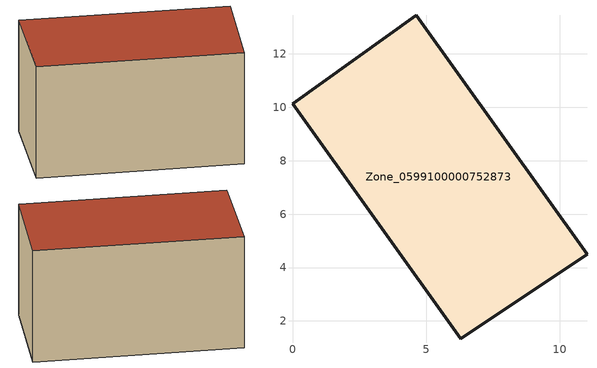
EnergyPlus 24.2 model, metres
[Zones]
Zone_0599100000752873
 floor ground (C_G): 11.03,4.49 6.31,1.33 0,10.14 4.64,13.46 z0
 wall outside (C_F): 6.31,1.33 11.03,4.49 4.64,13.46 0,10.14 6.31,1.33 z0:6.33
 roof outside (C_R): 4.64,13.46 0,10.14 6.31,1.33 11.03,4.49 z6.33
[BUILDING]
Pand.0599100000752873: North Axis=0; Terrain=City; Loads Convergence Tolerance Value=0.04; Temperature Convergence Tolerance Value=0.4; Solar Distribution=FullExterior; Maximum Number of Warmup Days=25; Minimum Number of Warmup Days=1
[Site:Location]
Rotterdam.The.Hague.AP_ZH_NLD Design_Conditions: Latitude=51.96; Longitude=4.45; Time Zone=1; Elevation=-4.5
[SITE:GROUNDTEMPERATURE:BUILDINGSURFACE]
18, 18, 18, 18, 18, 18, 18, 18, 18, 18, 18, 18
[MATERIAL] Thermal Absorptance=0.9; Solar Absorptance=0.7; Visible Absorptance=0.7
Name | Roughness | Thickness | Conductivity | Density | Specific Heat
G.TC.2006-2014 | MediumSmooth | 0.15 | 0.06 | 540 | 1210
F.TC.2006-2014 | Rough | 0.3 | 0.12 | 1920 | 840
R.TC.2006-2014 | MediumRough | 0.2 | 0.08 | 1500 | 1000
[CONSTRUCTION]
C_G: G.TC.2006-2014
C_F: F.TC.2006-2014
C_R: R.TC.2006-2014
[ZONE]
Zone_0599100000752873: Type=1; Multiplier=1; Ceiling Height=Autocalculate; Volume=Autocalculate; Floor Area=autocalculate; Part of Total Floor Area=Yes
[ZONEINFILTRATION:DESIGNFLOWRATE]
Infil_Zone_0599100000752873: Zone or ZoneList or Space or SpaceList=Zone_0599100000752873; Schedule=AlwaysOn; Design Flow Rate Calculation Method=Flow/Area; Flow Rate per Floor Area=0.0015; Constant Term Coefficient=1; Temperature Term Coefficient=0; Velocity Term Coefficient=0; Velocity Squared Term Coefficient=0
[HVACTEMPLATE:ZONE:IDEALLOADSAIRSYSTEM]
Zone_0599100000752873: Maximum Heating Supply Air Temperature=50; Minimum Cooling Supply Air Temperature=13; Maximum Heating Supply Air Humidity Ratio=0.0156; Minimum Cooling Supply Air Humidity Ratio=0.0077; Heating Limit=NoLimit; Cooling Limit=NoLimit; Dehumidification Control Type=ConstantSensibleHeatRatio; Cooling Sensible Heat Ratio=0.7; Dehumidification Setpoint=60; Humidification Control Type=None; Humidification Setpoint=30; Outdoor Air Method=None; Outdoor Air Flow Rate per Person=0.00944; Outdoor Air Flow Rate per Zone Floor Area=0; Outdoor Air Flow Rate per Zone=0; Demand Controlled Ventilation Type=None; Outdoor Air Economizer Type=NoEconomizer; Heat Recovery Type=None; Sensible Heat Recovery Effectiveness=0.7; Latent Heat Recovery Effectiveness=0.65
[ZONECONTROL:THERMOSTAT]
ThermostatControl_Zone_0599100000752873: Zone or ZoneList=Zone_0599100000752873; Control Type Schedule=DualSetpointControlType; Control 1=Thermostat_Zone_0599100000752873; Temperature Difference Between Cutout And Setpoint=0
[THERMOSTATSETPOINT:DUALSETPOINT]
Thermostat_Zone_0599100000752873: Heating Setpoint Temperature Schedule=HeatingSetpoint_Zone_0599100000752873; Cooling Setpoint Temperature Schedule=CoolingSetpoint_Zone_0599100000752873
[SCHEDULE:COMPACT]
HeatingSetpoint_Zone_0599100000752873: Through: 12/31, For: AllDays, Until: 24:00, 21
CoolingSetpoint_Zone_0599100000752873: Through: 12/31, For: AllDays, Until: 24:00, 24
DualSetpointControlType: Through: 12/31, For: AllDays, Until: 24:00, 4
AlwaysOn: Through: 12/31, For: AllDays, Until: 24:00, 1
